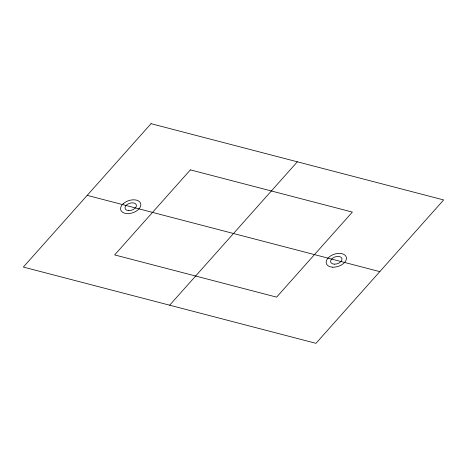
<?xml version="1.0" encoding="UTF-8"?>
<svg xmlns="http://www.w3.org/2000/svg" width="467" height="467" viewBox="0 0 467 467"><rect width="100%" height="100%" fill="white"/><g stroke="black" fill="none" stroke-linecap="round" stroke-linejoin="round"><path stroke-width="0.7" d="M169.655 305.196L297.345 161.804M87.195 195.369L379.805 271.631M151.039 123.679L23.35 267.066L315.961 343.321L443.65 199.934L151.039 123.679M190.384 169.871L114.648 254.918L276.616 297.129L352.351 212.082L190.384 169.871M123.387 203.565L121.817 205.264A10.484 6.41 -18.1 0 0 124.677 213.221A10.484 6.41 -18.1 0 0 138.028 209.858L139.604 208.159A10.484 6.41 -18.1 0 0 136.738 200.203A10.484 6.41 -18.1 0 0 123.387 203.565M332.802 267.188A10.484 6.41 -18.1 0 0 346.298 257.183A10.484 6.41 -18.1 0 0 329.772 256.5A10.484 6.41 -18.1 0 0 332.802 267.188M128.74 210.599A5.908 3.613 -18.1 0 0 136.352 204.96A5.908 3.613 -18.1 0 0 127.036 204.575A5.908 3.613 -18.1 0 0 128.74 210.599M334.325 264.176A5.908 3.613 -18.1 0 0 341.932 258.537A5.908 3.613 -18.1 0 0 332.615 258.152A5.908 3.613 -18.1 0 0 334.325 264.176"/></g></svg>
